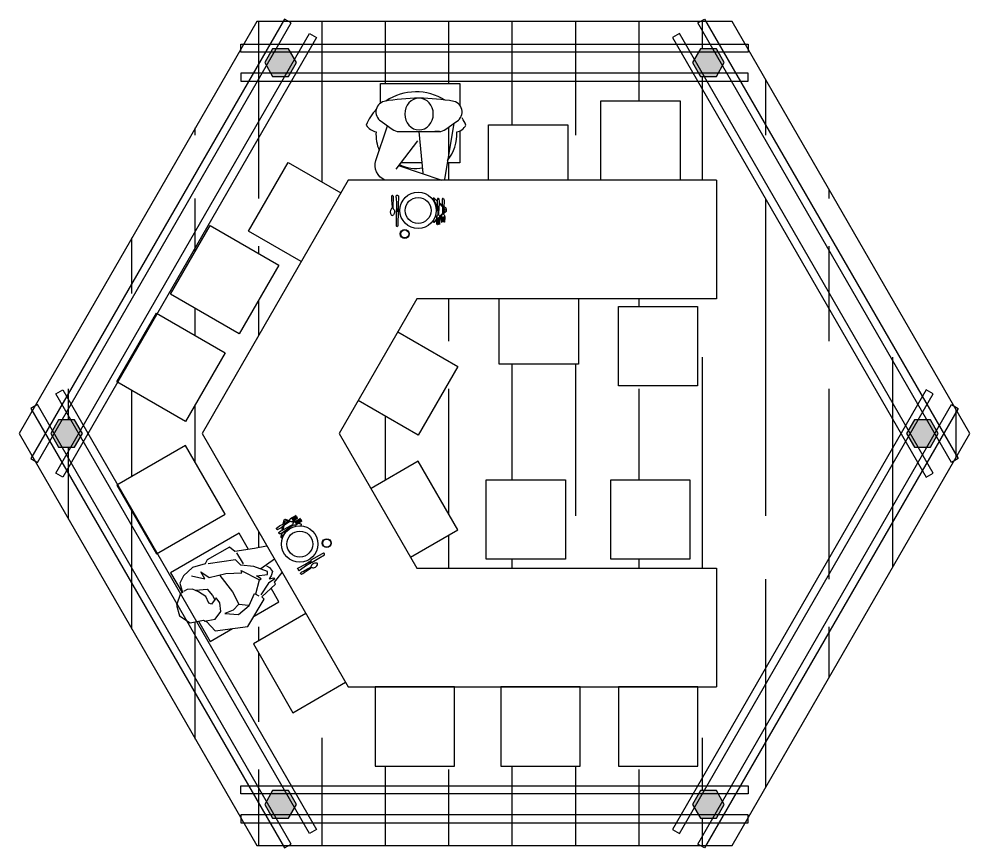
# Model space of a CAD drawing. Header units: inches. Extents: x 102.2 to 116.5, y 1193.1 to 1198.3.
# Drawn here: x 110.49 to 116.49, y 1193.11 to 1198.33 of the extents above; entities that cross this region are included whole.
import ezdxf

# ---------------------------------------------------------------- set-up
doc = ezdxf.new("R2010")
doc.units = ezdxf.units.IN
doc.header["$MEASUREMENT"] = 0
for name, color, linetype in [('ANTIKEIMENA', 2, 'Continuous'), ('DIAKEKOMMENES', 1, 'Continuous'), ('PROVOLES TOIXON', 3, 'Continuous'), ('xats', 7, 'Continuous'), ('YPOSTILOMATA', 4, 'Continuous')]:
    doc.layers.add(name, color=color, linetype=linetype)

# ---------------------------------------------------------------- blocks, each defined once
blk = doc.blocks.new('12PKIT16')
at = {"color": 0, "linetype": 'ByBlock'}
for radius in [5.62, 4]:
    blk.add_circle((0, 0), radius, dxfattribs=at)
blk = doc.blocks.new('12PKIT10')
at = {"color": 0, "linetype": 'ByBlock'}
for radius in [1.38, 1.25]:
    blk.add_circle((0, 0), radius, dxfattribs=at)
blk = doc.blocks.new('12PKIT21')
at = {"color": 0, "linetype": 'ByBlock'}
for p, q in [((-6.0625, 0.5), (-8, 0.4375)), ((-8, 0.4375), (-8, 0.375)), ((-8, 0.375), (-6.0625, 0.3125)), ((-6.0625, 0.25), (-8, 0.1875)), ((-8, 0.1875), (-8, 0.125)), ((-8, 0.125), (-6, 0.0625)), ((-5.5625, 0.4375), (-6.0625, 0.5)), ((-6.0625, 0.3125), (-6.0625, 0.25)), ((-6, 0.0625), (-5.9375, 0)), ((-6, -0.0625), (-5.9375, 0)), ((-5.375, 0.375), (-5.5625, 0.4375)), ((-5.1875, 0.1875), (-5.375, 0.375)), ((-5, 0.125), (-5.1875, 0.1875)), ((-4.5625, 0.125), (-5, 0.125)), ((-3.0625, 0.1875), (-4.5625, 0.125)), ((-1.375, 0.3125), (-3.0625, 0.1875)), ((-0.8125, 0.3125), (-1.375, 0.3125)), ((-0.1875, 0.25), (-0.8125, 0.3125)), ((-0.0625, 0.1875), (-0.1875, 0.25)), ((0, 0.0625), (-0.0625, 0.1875)), ((0, 0.0625), (0, -0.0625)), ((0, -0.0625), (0, 0.0625)), ((-8, -0.125), (-6, -0.0625)), ((-8, -0.1875), (-8, -0.125)), ((-6.0625, -0.25), (-8, -0.1875)), ((-8, -0.375), (-6.0625, -0.3125)), ((-8, -0.4375), (-8, -0.375)), ((-6.0625, -0.5), (-8, -0.4375)), ((-6.0625, -0.3125), (-6.0625, -0.25)), ((-5.5625, -0.4375), (-6.0625, -0.5)), ((-5.375, -0.375), (-5.5625, -0.4375)), ((-5.1875, -0.1875), (-5.375, -0.375)), ((-5, -0.125), (-5.1875, -0.1875)), ((-4.5625, -0.125), (-5, -0.125)), ((-3.0625, -0.1875), (-4.5625, -0.125)), ((-1.375, -0.3125), (-3.0625, -0.1875)), ((-0.8125, -0.3125), (-1.375, -0.3125)), ((-0.1875, -0.25), (-0.8125, -0.3125)), ((-0.0625, -0.1875), (-0.1875, -0.25)), ((0, -0.0625), (-0.0625, -0.1875))]:
    blk.add_line(p, q, dxfattribs=at)
blk = doc.blocks.new('12PKIT24')
at = {"color": 0, "linetype": 'ByBlock'}
for p, q in [((-5.75, 0.5625), (-7.3125, 0.4375)), ((-7.3125, 0.4375), (-7.3125, 0.375)), ((-7.3125, 0.375), (-5.75, 0.3125)), ((-5.75, 0.25), (-7.3125, 0.1875)), ((-7.3125, 0.1875), (-7.3125, 0.125)), ((-7.3125, 0.125), (-5.6875, 0.0625)), ((-5.25, 0.5), (-5.75, 0.5625)), ((-5.75, 0.3125), (-5.75, 0.25)), ((-5.6875, 0.0625), (-5.625, 0)), ((-5.6875, -0.0625), (-5.625, 0)), ((-5.0625, 0.375), (-5.25, 0.5)), ((-4.875, 0.1875), (-5.0625, 0.375)), ((-4.6875, 0.125), (-4.875, 0.1875)), ((-4.25, 0.125), (-4.6875, 0.125)), ((-2.9375, 0.1875), (-4.25, 0.125)), ((-1.3125, 0.3125), (-2.9375, 0.1875)), ((-0.6875, 0.3125), (-1.3125, 0.3125)), ((-0.1875, 0.25), (-0.6875, 0.3125)), ((-0.0625, 0.1875), (-0.1875, 0.25)), ((0, 0.0625), (-0.0625, 0.1875)), ((0, -0.0625), (0, 0.0625)), ((-7.3125, -0.125), (-5.6875, -0.0625)), ((-7.3125, -0.1875), (-7.3125, -0.125)), ((-5.75, -0.25), (-7.3125, -0.1875)), ((-7.3125, -0.375), (-5.75, -0.3125)), ((-7.3125, -0.4375), (-7.3125, -0.375)), ((-5.75, -0.5625), (-7.3125, -0.4375)), ((-5.75, -0.3125), (-5.75, -0.25)), ((-5.25, -0.5), (-5.75, -0.5625)), ((-5.0625, -0.375), (-5.25, -0.5)), ((-4.875, -0.1875), (-5.0625, -0.375)), ((-4.6875, -0.125), (-4.875, -0.1875)), ((-4.25, -0.125), (-4.6875, -0.125)), ((-2.9375, -0.1875), (-4.25, -0.125)), ((-1.3125, -0.3125), (-2.9375, -0.1875)), ((-0.6875, -0.3125), (-1.3125, -0.3125)), ((-0.1875, -0.25), (-0.6875, -0.3125)), ((-0.0625, -0.1875), (-0.1875, -0.25)), ((0, -0.0625), (-0.0625, -0.1875))]:
    blk.add_line(p, q, dxfattribs=at)
blk = doc.blocks.new('12PKIT27')
at = {"color": 0, "linetype": 'ByBlock'}
for name, p in [('12PKIT21', (0, 1.5)), ('12PKIT24', (0, 0))]:
    blk.add_blockref(name, p, dxfattribs=at)
blk = doc.blocks.new('12PKIT20')
at = {"color": 0, "linetype": 'ByBlock'}
for p, q in [((-9.4375, 0.25), (-9.5, 0.0625)), ((-9.5, 0.0625), (-9.4375, -0.125)), ((-9.3125, 0.375), (-9.4375, 0.25)), ((-7.3125, 0.3125), (-9.3125, 0.375)), ((-4.9375, 0.3125), (-7.3125, 0.3125)), ((-4.75, 0.25), (-4.9375, 0.3125)), ((-4.5, 0.25), (-4.75, 0.25)), ((-4.75, 0.25), (-4.75, -0.25)), ((-4.375, 0.3125), (-4.5, 0.25)), ((-4.375, 0.3125), (-4.375, -0.3125)), ((-4.125, 0.25), (-4.375, 0.3125)), ((-4.125, -0.25), (-4.125, 0.25)), ((-2.5625, 0.25), (-4.125, 0.25)), ((-0.625, 0.375), (-2.5625, 0.25)), ((-0.375, 0.4375), (-0.625, 0.375)), ((-0.1875, 0.4375), (-0.375, 0.4375)), ((-0.0625, 0.375), (-0.1875, 0.4375)), ((0, 0.1875), (-0.0625, 0.375)), ((0, -0.1875), (0, 0.1875)), ((-9.4375, -0.125), (-9.3125, -0.25)), ((-9.3125, -0.25), (-8.875, -0.3125)), ((-8.875, -0.3125), (-4.9375, -0.4375)), ((-4.9375, -0.4375), (-4.75, -0.25)), ((-4.5, -0.25), (-4.75, -0.25)), ((-4.375, -0.3125), (-4.5, -0.25)), ((-4.125, -0.25), (-4.375, -0.3125)), ((-2.5625, -0.25), (-4.125, -0.25)), ((-0.625, -0.375), (-2.5625, -0.25)), ((-0.375, -0.4375), (-0.625, -0.375)), ((-0.1875, -0.4375), (-0.375, -0.4375)), ((-0.0625, -0.375), (-0.1875, -0.4375)), ((0, -0.1875), (-0.0625, -0.375))]:
    blk.add_line(p, q, dxfattribs=at)
blk = doc.blocks.new('12PKIT23')
at = {"color": 0, "linetype": 'ByBlock'}
for p, q in [((-6.03, 0.22), (-6.12, 0)), ((-6.03, -0.22), (-6.12, 0)), ((-5.87, 0.39), (-6.03, 0.22)), ((-5.5, 0.54), (-5.87, 0.39)), ((-4.96, 0.64), (-5.5, 0.54)), ((-4.62, 0.62), (-4.96, 0.64)), ((-4.34, 0.52), (-4.62, 0.62)), ((-4.13, 0.38), (-4.34, 0.52)), ((-4.01, 0.22), (-4.13, 0.38)), ((-3.96, 0.16), (-4.01, 0.22)), ((-3.8, 0.11), (-3.96, 0.16)), ((-3.49, 0.11), (-3.8, 0.11)), ((-2.6, 0.16), (-3.49, 0.11)), ((-1.18, 0.26), (-2.6, 0.16)), ((-0.65, 0.27), (-1.18, 0.26)), ((-0.18, 0.22), (-0.65, 0.27)), ((-0.05, 0.17), (-0.18, 0.22)), ((0, 0.06), (-0.05, 0.17)), ((0, -0.06), (0, 0.06)), ((-5.87, -0.39), (-6.03, -0.22)), ((-5.5, -0.54), (-5.87, -0.39)), ((-4.96, -0.64), (-5.5, -0.54)), ((-4.62, -0.62), (-4.96, -0.64)), ((-4.34, -0.52), (-4.62, -0.62)), ((-4.13, -0.38), (-4.34, -0.52)), ((-4.01, -0.22), (-4.13, -0.38)), ((-3.96, -0.16), (-4.01, -0.22)), ((-3.8, -0.11), (-3.96, -0.16)), ((-3.49, -0.11), (-3.8, -0.11)), ((-2.6, -0.16), (-3.49, -0.11)), ((-1.18, -0.26), (-2.6, -0.16)), ((-0.65, -0.27), (-1.18, -0.26)), ((-0.18, -0.22), (-0.65, -0.27)), ((-0.05, -0.17), (-0.18, -0.22)), ((0, -0.06), (-0.05, -0.17))]:
    blk.add_line(p, q, dxfattribs=at)
blk = doc.blocks.new('12PKIT26')
at = {"color": 0, "linetype": 'ByBlock'}
for name, p in [('12PKIT20', (0, 0)), ('12PKIT23', (0, 1.5))]:
    blk.add_blockref(name, p, dxfattribs=at)
blk = doc.blocks.new('12PKIT30')
at = {"color": 0, "linetype": 'ByBlock'}
for p, q in [((-3.5, -4.69), (-3.62, -4.81)), ((-3.62, -4.81), (-3.62, -5)), ((-3.62, -5), (-2.98, -5.71)), ((-3.56, -4.94), (-3.5, -5.06)), ((-3.11, -4.69), (-3.5, -4.69)), ((-3.5, -5.06), (-2.84, -5.7)), ((-2.84, -5.86), (-2.75, -5.95)), ((-2.67, -5.87), (-2.58, -5.94)), ((-1.74, -5.35), (-2.12, -5.38)), ((2.5, -5.31), (-0.07, -6)), ((3.25, -5), (2.47, -5.05)), ((2.81, -5.88), (3.69, -5)), ((2.99, -5.89), (3.75, -5)), ((3.75, -4.69), (3.11, -4.69)), ((3.69, -5), (3.75, -4.88)), ((3.81, -4.75), (3.75, -4.69)), ((3.75, -5), (3.81, -4.88)), ((3.81, -4.88), (3.81, -4.75)), ((-2.6, -6.12), (-2.47, -6.26)), ((-2.4, -6.12), (-2.29, -6.23)), ((-2.11, -6.65), (-1.63, -7.18)), ((-1.88, -6.63), (-0.9, -7.56)), ((-1.04, -7.82), (-0.19, -8.75)), ((-0.64, -7.81), (-0.19, -8.25)), ((-0.19, -8.25), (0.06, -8.31)), ((-0.19, -8.75), (-0.06, -8.81)), ((0.06, -8.31), (0.44, -8.25)), ((0.38, -8.81), (0.62, -8.62)), ((0.44, -8.25), (0.81, -7.88)), ((0.62, -8.62), (1.24, -7.91)), ((1.22, -7.46), (2.2, -6.49)), ((1.65, -7.43), (2.46, -6.5)), ((-0.06, -8.81), (0.38, -8.81))]:
    blk.add_line(p, q, dxfattribs=at)
for name, p in [('12PKIT26', (4.56, 6.44)), ('12PKIT10', (-7.25, 4.12)), ('12PKIT16', (0, 0)), ('12PKIT27', (3.69, -7.69))]:
    blk.add_blockref(name, p, dxfattribs=at)

msp = doc.modelspace()

# ---------------------------------------------------------------- hatches: boundary and pattern name
at = {"layer": 'xats', "transparency": 33554528}
h = msp.add_hatch(dxfattribs=at)
h.set_pattern_fill('GOST_WOOD', color=256, scale=0.2)
h.set_pattern_definition([(90, (0, 0), (1.2, -7e-17), [2, -0.4]), (90, (0.4, -0.4), (1.2, -7e-17), [1.2, -0.3, 0.6, -0.3]), (90, (0.8, -1), (1.2, -7e-17), [2, -0.4])])
h.paths.add_polyline_path([(114.9886, 1198.3172), (111.9886, 1198.3172), (110.4886, 1195.7191), (111.9886, 1193.121), (114.9886, 1193.121), (116.4886, 1195.7191)])
h.paths.add_polyline_path([(114.7703, 1196.0191), (114.2703, 1196.0191), (114.2703, 1196.5191), (114.7703, 1196.5191)], flags=16)
h.paths.add_polyline_path([(114.8886, 1196.5672), (114.0179, 1196.5672), (114.0179, 1196.1572), (113.5179, 1196.1572), (113.5179, 1196.5672), (112.9989, 1196.5672), (112.8793, 1196.36), (113.2568, 1196.1421), (113.0068, 1195.709), (112.6293, 1195.927), (112.5093, 1195.7191), (112.7096, 1195.3723), (113.0068, 1195.5439), (113.2568, 1195.1109), (112.9596, 1194.9392), (112.9989, 1194.871), (114.8886, 1194.871), (114.8886, 1194.121), (114.7711, 1194.121), (114.7711, 1193.621), (114.2711, 1193.621), (114.2711, 1194.121), (114.0283, 1194.121), (114.0283, 1193.621), (113.5283, 1193.621), (113.5283, 1194.121), (113.2367, 1194.121), (113.2367, 1193.621), (112.7367, 1193.621), (112.7367, 1194.121), (112.5659, 1194.121), (112.5489, 1194.1505), (112.2171, 1193.959), (111.9671, 1194.392), (112.2989, 1194.5836), (112.1495, 1194.8424), (112.1002, 1194.7813), (112.1064, 1194.769), (112.0787, 1194.7434), (112.128, 1194.6581), (111.9712, 1194.5676), (111.9313, 1194.5017), (111.8348, 1194.4888), (111.695, 1194.4081), (111.6211, 1194.5361), (111.5686, 1194.5264), (111.501, 1194.5695), (111.4825, 1194.6371), (111.5071, 1194.7109), (111.5172, 1194.7159), (111.445, 1194.8411), (111.878, 1195.0911), (111.9375, 1194.988), (111.9741, 1194.9934), (112.0509, 1195.0088), (112.0527, 1195.01), (111.6433, 1195.7191), (112.2689, 1196.8027), (111.9371, 1196.9943), (112.1871, 1197.4273), (112.5189, 1197.2357), (112.5659, 1197.3172), (112.7972, 1197.3172, -0.393131), (112.7407, 1197.4411), (112.7613, 1197.503, -0.119105), (112.7414, 1197.6212, -0.192582), (112.6784, 1197.6632, -0.0878), (112.7425, 1197.7634, -0.17926), (112.7698, 1197.8026), (112.7698, 1197.9265), (113.2698, 1197.9265), (113.2698, 1197.7887, -0.494959), (113.2424, 1197.6829), (113.2329, 1197.6758), (113.1926, 1197.4407, 0.192606), (113.2506, 1197.6212, 0.065919), (113.2698, 1197.6265), (113.2698, 1197.4265), (113.1902, 1197.4265), (113.2329, 1197.6758), (113.1811, 1197.6369, -0.162278), (113.1391, 1197.6229), (113.1124, 1197.6229), (113.0124, 1197.6229), (113.0391, 1197.3564), (113.1567, 1197.3172), (113.4509, 1197.3172), (113.4509, 1197.6653), (113.9509, 1197.6653), (113.9509, 1197.3172), (114.1591, 1197.3172), (114.1591, 1197.8172), (114.6591, 1197.8172), (114.6591, 1197.3172), (114.8886, 1197.3172)], flags=16)
h.paths.add_polyline_path([(114.7219, 1195.4267), (114.7219, 1194.9267), (114.2219, 1194.9267), (114.2219, 1195.4267)], flags=16)
h.paths.add_polyline_path([(116.0886, 1195.7191), (116.1386, 1195.8057), (116.2386, 1195.8057), (116.2886, 1195.7191), (116.2386, 1195.6325), (116.1386, 1195.6325)], flags=16)
h.paths.add_polyline_path([(113.9362, 1195.4267), (113.9362, 1194.9267), (113.4362, 1194.9267), (113.4362, 1195.4267)], flags=16)
h.paths.add_polyline_path([(114.8886, 1197.9708), (114.7886, 1197.9708), (114.7386, 1198.0574), (114.7886, 1198.144), (114.8886, 1198.144), (114.9386, 1198.0574)], flags=16)
h.paths.add_polyline_path([(114.8886, 1193.4675), (114.9386, 1193.3809), (114.8886, 1193.2942), (114.7886, 1193.2942), (114.7386, 1193.3809), (114.7886, 1193.4675)], flags=16)
edge = h.paths.add_edge_path(flags=0)
edge.add_ellipse((113.0124, 1197.7329), major_axis=(0, 0.1), ratio=0.9, start_angle=0, end_angle=360, ccw=False)
h.paths.add_polyline_path([(112.128, 1196.7801), (111.878, 1196.3471), (111.445, 1196.5971), (111.695, 1197.0301)], flags=16)
h.paths.add_polyline_path([(112.0049, 1194.7967), (111.983, 1194.7058), (111.9742, 1194.7107), (111.9404, 1194.6339), (111.8729, 1194.5786), (111.7868, 1194.5848), (111.839, 1194.6063), (111.8759, 1194.6431), (111.8359, 1194.72), (111.7536, 1194.8275), (111.7929, 1194.8368), (111.8943, 1194.8398), (111.8912, 1194.8552)], flags=0)
h.paths.add_polyline_path([(111.7894, 1196.2269), (111.5394, 1195.7939), (111.1064, 1196.0439), (111.3564, 1196.4769)], flags=16)
h.paths.add_polyline_path([(111.7894, 1195.2114), (111.3564, 1194.9614), (111.1064, 1195.3944), (111.5394, 1195.6444)], flags=16)
h.paths.add_polyline_path([(112.1886, 1197.9708), (112.0886, 1197.9708), (112.0386, 1198.0574), (112.0886, 1198.144), (112.1886, 1198.144), (112.2386, 1198.0574)], flags=16)
h.paths.add_polyline_path([(112.1886, 1193.4675), (112.2386, 1193.3809), (112.1886, 1193.2942), (112.0886, 1193.2942), (112.0386, 1193.3809), (112.0886, 1193.4675)], flags=16)
h.paths.add_polyline_path([(110.8886, 1195.7191), (110.8386, 1195.6325), (110.7386, 1195.6325), (110.6886, 1195.7191), (110.7386, 1195.8057), (110.8386, 1195.8057)], flags=16)
at = {"layer": 'YPOSTILOMATA'}
h = msp.add_hatch(color=256, dxfattribs=at)
h.dxf.hatch_style = 1
h.paths.add_polyline_path([(112.0886, 1198.144), (112.0386, 1198.0574), (112.0886, 1197.9708), (112.1886, 1197.9708), (112.2386, 1198.0574), (112.1886, 1198.144)])
h.paths.add_polyline_path([(114.9386, 1198.0574), (114.8886, 1198.144), (114.7886, 1198.144), (114.7386, 1198.0574), (114.7886, 1197.9708), (114.8886, 1197.9708)])
h.paths.add_polyline_path([(116.2386, 1195.6325), (116.2886, 1195.7191), (116.2386, 1195.8057), (116.1386, 1195.8057), (116.0886, 1195.7191), (116.1386, 1195.6325)])
h.paths.add_polyline_path([(114.9386, 1193.3809), (114.8886, 1193.4675), (114.7886, 1193.4675), (114.7386, 1193.3809), (114.7886, 1193.2942), (114.8886, 1193.2942)])
h.paths.add_polyline_path([(112.2386, 1193.3809), (112.1886, 1193.4675), (112.0886, 1193.4675), (112.0386, 1193.3809), (112.0886, 1193.2942), (112.1886, 1193.2942)])
h.paths.add_polyline_path([(110.8386, 1195.8057), (110.7386, 1195.8057), (110.6886, 1195.7191), (110.7386, 1195.6325), (110.8386, 1195.6325), (110.8886, 1195.7191)])

# ---------------------------------------------------------------- linework, layer by layer
at = {"layer": 'ANTIKEIMENA'}
for p, q in [((113.2324, 1197.6729), (113.1724, 1197.3229)), ((113.1424, 1197.6229), (113.1124, 1197.6229)), ((113.0035, 1197.5645), (112.8665, 1197.3859))]:
    msp.add_line(p, q, dxfattribs=at)
for points in [[(112.8824, 1197.6229), (112.9124, 1197.6229), (113.1391, 1197.6229, 0.162278), (113.1811, 1197.6369), (113.2424, 1197.6829, 0.720759), (113.2324, 1197.8129, 0.090909), (112.7924, 1197.8129, 0.720759), (112.7824, 1197.6829), (112.8437, 1197.6369, 0.162278), (112.8857, 1197.6229)], [(112.7426, 1197.7634, 0.087833), (112.6784, 1197.6632, 0.192582), (112.7414, 1197.6212, 0.119105), (112.7613, 1197.503, 0.119105)], [(113.1926, 1197.4407, 0.192606), (113.2506, 1197.6212, 0.250641), (113.3084, 1197.6632, 0.0375), (113.2852, 1197.7088)], [(112.7972, 1197.3172, -0.393131), (112.7407, 1197.4411), (112.8131, 1197.6584)]]:
    msp.add_lwpolyline(points, format="xyb", dxfattribs=at)
for points in [[(113.0387, 1197.3603), (113.0124, 1197.6229)], [(112.8831, 1197.4084), (113.1567, 1197.3172)], [(112.0527, 1195.01), (112.0509, 1195.0088), (111.9741, 1194.9934), (111.8512, 1194.975), (111.8174, 1195.0027), (111.6761, 1194.9228), (111.6638, 1194.8983), (111.5839, 1194.8737), (111.5255, 1194.8215), (111.504, 1194.7754), (111.5194, 1194.717), (111.5071, 1194.7109), (111.4825, 1194.6371), (111.501, 1194.5695), (111.5686, 1194.5264), (111.6516, 1194.5418), (111.6731, 1194.5326), (111.7254, 1194.4741), (111.9313, 1194.5017), (112.0357, 1194.6738), (112.0203, 1194.6892), (112.1064, 1194.769), (112.1002, 1194.7813), (112.1495, 1194.8424)], [(111.8604, 1194.9658), (111.9035, 1194.8982)], [(111.5767, 1194.8224), (111.6607, 1194.803), (111.6361, 1194.846), (111.6884, 1194.8122), (111.7929, 1194.8368), (111.8943, 1194.8398), (111.8912, 1194.8552), (112.0049, 1194.7967), (112.0172, 1194.8029), (111.9865, 1194.8213), (112.0572, 1194.8305), (112.0572, 1194.849), (111.9711, 1194.8797), (111.8881, 1194.889), (111.8543, 1194.9228), (111.6822, 1194.8983)], [(112.0141, 1194.8674), (112.0997, 1194.9285)], [(112.051, 1194.8858), (112.0694, 1194.8735), (112.0879, 1194.8489), (112.0787, 1194.8213), (112.0664, 1194.8029), (112.0971, 1194.809), (112.1033, 1194.8028), (112.0633, 1194.7752), (112.0142, 1194.7015)], [(111.756, 1194.8245), (111.8359, 1194.72), (111.8759, 1194.6431), (111.839, 1194.6063), (111.7868, 1194.5848), (111.8729, 1194.5786), (111.9404, 1194.6339), (111.9742, 1194.7107), (112.0019, 1194.6953)], [(111.9834, 1194.7076), (112.0049, 1194.7967)], [(111.6577, 1194.5356), (111.7254, 1194.5479), (111.7622, 1194.5971), (111.7561, 1194.6524), (111.7315, 1194.6831), (111.7038, 1194.6432), (111.6854, 1194.6493), (111.6669, 1194.6924), (111.6208, 1194.72), (111.5839, 1194.7385), (111.5501, 1194.7354), (111.5255, 1194.7231)], [(111.6024, 1194.7323), (111.6761, 1194.7385), (111.7099, 1194.6985), (111.7222, 1194.6739)], [(111.8759, 1194.6431), (111.9374, 1194.6369)]]:
    msp.add_lwpolyline(points, dxfattribs=at)
for centre, radius, start, end in [((112.9934, 1197.532), 0.3412, 57.50296, 123.89667), ((112.9934, 1197.616), 0.2257, 242.55723, 280.70117)]:
    msp.add_arc(centre, radius, start, end, dxfattribs=at)
at = {"layer": 'ANTIKEIMENA', "extrusion": (0, 0, -1)}
msp.add_ellipse((113.0124, 1197.7329), major_axis=(0, 0.1), ratio=0.9, dxfattribs=at)
at = {"layer": 'DIAKEKOMMENES'}
for points in [[(112.2059, 1198.3072), (112.1626, 1198.3322), (110.5626, 1195.5609), (110.6059, 1195.5359)], [(114.7713, 1198.3072), (114.8146, 1198.3322), (116.4146, 1195.5609), (116.3713, 1195.5359)], [(112.3213, 1198.2406), (112.3646, 1198.2156), (110.7646, 1195.4443), (110.7213, 1195.4693)], [(114.6559, 1198.2406), (114.6126, 1198.2156), (116.2126, 1195.4443), (116.2559, 1195.4693)], [(111.8886, 1198.124), (111.8886, 1198.174), (115.0886, 1198.174), (115.0886, 1198.124)], [(111.8886, 1197.9908), (111.8886, 1197.9408), (115.0886, 1197.9408), (115.0886, 1197.9908)], [(110.7213, 1195.9689), (110.7646, 1195.9939), (112.3646, 1193.2226), (112.3213, 1193.1976)], [(116.2559, 1195.9689), (116.2126, 1195.9939), (114.6126, 1193.2226), (114.6559, 1193.1976)], [(110.6059, 1195.9023), (110.5626, 1195.8773), (112.1626, 1193.106), (112.2059, 1193.131)], [(116.3713, 1195.9023), (116.4146, 1195.8773), (114.8146, 1193.106), (114.7713, 1193.131)], [(111.8886, 1193.4475), (111.8886, 1193.4975), (115.0886, 1193.4975), (115.0886, 1193.4475)], [(111.8886, 1193.3142), (111.8886, 1193.2642), (115.0886, 1193.2642), (115.0886, 1193.3142)]]:
    msp.add_lwpolyline(points, close=True, dxfattribs=at)
at = {"layer": 'PROVOLES TOIXON'}
for p, q in [((114.8886, 1197.3172), (114.8886, 1196.5672)), ((114.8886, 1194.871), (114.8886, 1194.121))]:
    msp.add_line(p, q, dxfattribs=at)
for points in [[(111.9886, 1198.3172), (110.4886, 1195.7191), (111.9886, 1193.121), (114.9886, 1193.121), (116.4886, 1195.7191), (114.9886, 1198.3172)], [(114.1591, 1197.8172), (114.6591, 1197.8172), (114.6591, 1197.3172), (114.1591, 1197.3172)], [(111.695, 1197.0301), (112.128, 1196.7801), (111.878, 1196.3471), (111.445, 1196.5971)], [(111.3564, 1196.4769), (111.7894, 1196.2269), (111.5394, 1195.7939), (111.1064, 1196.0439)], [(114.2703, 1196.5191), (114.7703, 1196.5191), (114.7703, 1196.0191), (114.2703, 1196.0191)], [(111.3564, 1194.9614), (111.7894, 1195.2114), (111.5394, 1195.6444), (111.1064, 1195.3944)], [(113.4362, 1195.4267), (113.9362, 1195.4267), (113.9362, 1194.9267), (113.4362, 1194.9267)], [(114.2219, 1195.4267), (114.7219, 1195.4267), (114.7219, 1194.9267), (114.2219, 1194.9267)], [(112.7367, 1193.621), (113.2367, 1193.621), (113.2367, 1194.121), (112.7367, 1194.121)], [(113.5283, 1193.621), (114.0283, 1193.621), (114.0283, 1194.121), (113.5283, 1194.121)], [(114.2711, 1193.621), (114.7711, 1193.621), (114.7711, 1194.121), (114.2711, 1194.121)]]:
    msp.add_lwpolyline(points, close=True, dxfattribs=at)
for points in [[(112.7698, 1197.8026), (112.7698, 1197.9265), (113.2698, 1197.9265), (113.2698, 1197.7887)], [(113.4509, 1197.3172), (113.4509, 1197.6653), (113.9509, 1197.6653), (113.9509, 1197.3172)], [(113.2698, 1197.6265), (113.2698, 1197.4265), (113.1902, 1197.4265)], [(112.2689, 1196.8027), (111.9371, 1196.9943), (112.1871, 1197.4273), (112.5189, 1197.2357)], [(113.0321, 1197.4265), (112.8976, 1197.4265)], [(114.8886, 1197.3172), (112.5659, 1197.3172), (111.6433, 1195.7191), (112.5659, 1194.121), (114.8886, 1194.121)], [(114.8886, 1196.5672), (112.9989, 1196.5672), (112.5093, 1195.7191), (112.9989, 1194.871), (114.8886, 1194.871)], [(114.0179, 1196.5672), (114.0179, 1196.1572), (113.5179, 1196.1572), (113.5179, 1196.5672)], [(112.8793, 1196.36), (113.2568, 1196.1421), (113.0068, 1195.709), (112.6293, 1195.927)], [(112.9596, 1194.9392), (113.2568, 1195.1109), (113.0068, 1195.5439), (112.7096, 1195.3723)], [(111.9375, 1194.988), (111.878, 1195.0911), (111.445, 1194.8411), (111.5172, 1194.7159)], [(111.9712, 1194.5676), (112.128, 1194.6581), (112.0787, 1194.7434)], [(112.2989, 1194.5836), (111.9671, 1194.392), (112.2171, 1193.959), (112.5489, 1194.1505)], [(111.6211, 1194.5361), (111.695, 1194.4081), (111.8348, 1194.4888)]]:
    msp.add_lwpolyline(points, dxfattribs=at)
at = {"layer": 'YPOSTILOMATA'}
for points in [[(112.1886, 1198.144), (112.0886, 1198.144), (112.0386, 1198.0574), (112.0886, 1197.9708), (112.1886, 1197.9708), (112.2386, 1198.0574)], [(114.8886, 1198.144), (114.7886, 1198.144), (114.7386, 1198.0574), (114.7886, 1197.9708), (114.8886, 1197.9708), (114.9386, 1198.0574)], [(110.8386, 1195.8057), (110.7386, 1195.8057), (110.6886, 1195.7191), (110.7386, 1195.6325), (110.8386, 1195.6325), (110.8886, 1195.7191)], [(116.2386, 1195.8057), (116.1386, 1195.8057), (116.0886, 1195.7191), (116.1386, 1195.6325), (116.2386, 1195.6325), (116.2886, 1195.7191)], [(112.1886, 1193.4675), (112.0886, 1193.4675), (112.0386, 1193.3809), (112.0886, 1193.2942), (112.1886, 1193.2942), (112.2386, 1193.3809)], [(114.8886, 1193.4675), (114.7886, 1193.4675), (114.7386, 1193.3809), (114.7886, 1193.2942), (114.8886, 1193.2942), (114.9386, 1193.3809)]]:
    msp.add_lwpolyline(points, close=True, dxfattribs=at)

# ---------------------------------------------------------------- block references
at = {"layer": 'ANTIKEIMENA', "xscale": 0.02044834219336799, "yscale": 0.02044834219336799, "zscale": 0.02044834219336799}
for p, rotation in [((113.0066, 1197.1255), 90), ((112.2599, 1195.0221), 211.5155700509142)]:
    msp.add_blockref('12PKIT30', p, dxfattribs=dict(at, rotation=rotation))

doc.saveas('drawing.dxf')
